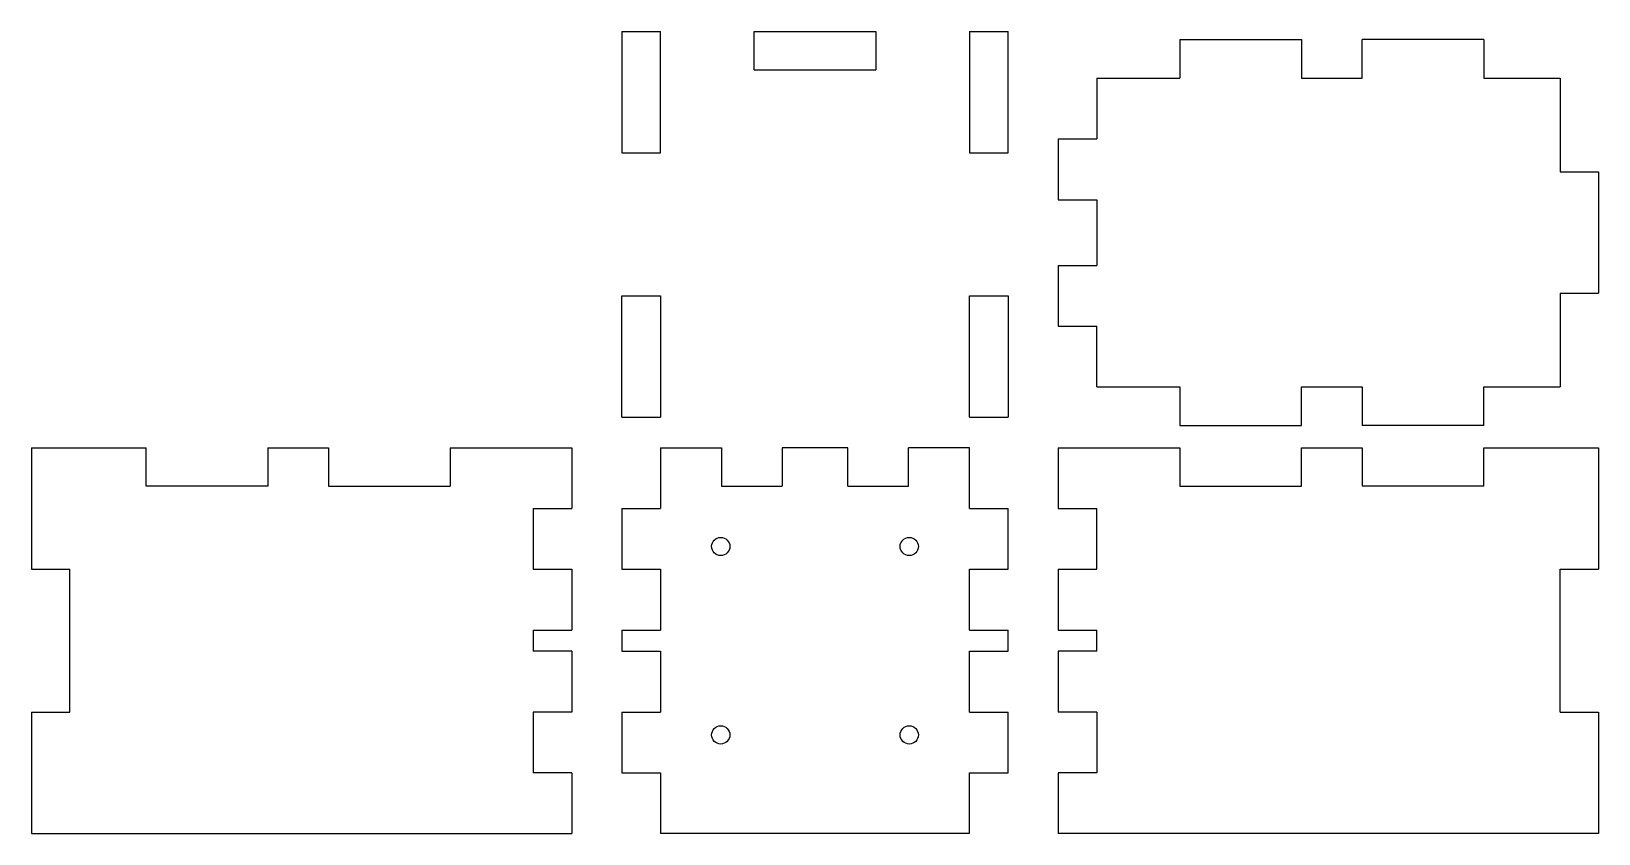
# Model space of a CAD drawing. Header units: millimetres. Extents: x 0 to 258, y 0 to 132.
import ezdxf

# ---------------------------------------------------------------- set-up
doc = ezdxf.new("R2010")
doc.units = ezdxf.units.MM
doc.layers.add('CAD', color=7, linetype='Continuous')

msp = doc.modelspace()

# ---------------------------------------------------------------- linework, layer by layer
at = {"layer": 'CAD', "linetype": 'Continuous'}
for p, q in [((97.15, 132), (103.5, 132)), ((97.15, 132), (97.15, 112)), ((103.5, 112), (103.5, 132)), ((118.9, 125.65), (118.9, 132)), ((118.9, 132), (138.9, 132)), ((138.9, 132), (138.9, 125.65)), ((154.3, 132), (160.65, 132)), ((154.3, 132), (154.3, 112)), ((160.65, 112), (160.65, 132)), ((188.9, 130.65), (208.9, 130.65)), ((188.9, 130.65), (188.9, 124.3)), ((208.9, 130.65), (208.9, 124.3)), ((238.9, 130.65), (218.9, 130.65)), ((218.9, 124.3), (218.9, 130.65)), ((238.9, 130.65), (238.9, 124.3)), ((118.9, 125.65), (138.9, 125.65)), ((175.25, 124.3), (188.9, 124.3)), ((175.25, 124.3), (175.25, 114.3)), ((208.9, 124.3), (218.9, 124.3)), ((238.9, 124.3), (251.45, 124.3)), ((251.45, 124.3), (251.45, 108.9)), ((168.9, 114.3), (175.25, 114.3)), ((168.9, 114.3), (168.9, 104.3)), ((97.15, 112), (103.5, 112)), ((154.3, 112), (160.65, 112)), ((251.45, 108.9), (257.8, 108.9)), ((257.8, 108.9), (257.8, 88.9)), ((168.9, 104.3), (175.25, 104.3)), ((175.25, 104.3), (175.25, 93.5)), ((168.9, 93.5), (175.25, 93.5)), ((168.9, 93.5), (168.9, 83.5)), ((97.15, 88.5), (103.5, 88.5)), ((97.15, 68.5), (97.15, 88.5)), ((103.5, 88.5), (103.5, 68.5)), ((154.3, 88.5), (160.65, 88.5)), ((154.3, 68.5), (154.3, 88.5)), ((160.65, 88.5), (160.65, 68.5)), ((251.45, 88.9), (257.8, 88.9)), ((251.45, 88.9), (251.45, 73.5)), ((168.9, 83.5), (175.25, 83.5)), ((175.25, 73.5), (175.25, 83.5)), ((175.25, 73.5), (188.9, 73.5)), ((188.9, 73.5), (188.9, 67.15)), ((208.9, 73.5), (218.9, 73.5)), ((208.9, 67.15), (208.9, 73.5)), ((218.9, 73.5), (218.9, 67.15)), ((238.9, 73.5), (251.45, 73.5)), ((238.9, 67.15), (238.9, 73.5)), ((97.15, 68.5), (103.5, 68.5)), ((154.3, 68.5), (160.65, 68.5)), ((188.9, 67.15), (208.9, 67.15)), ((238.9, 67.15), (218.9, 67.15)), ((0, 63.5), (0, 43.5)), ((0, 63.5), (18.9, 63.5)), ((18.9, 57.15), (18.9, 63.5)), ((38.9, 63.5), (48.9, 63.5)), ((38.9, 63.5), (38.9, 57.15)), ((48.9, 63.5), (48.9, 57.15)), ((68.9, 63.5), (88.9, 63.5)), ((68.9, 63.5), (68.9, 57.15)), ((88.9, 63.5), (88.9, 53.5)), ((103.5, 63.5), (103.5, 53.5)), ((103.5, 63.5), (113.5, 63.5)), ((113.5, 63.5), (113.5, 57.15)), ((123.5, 63.5), (123.5, 57.15)), ((134.3, 63.5), (123.5, 63.5)), ((134.3, 57.15), (134.3, 63.5)), ((144.3, 57.15), (144.3, 63.5)), ((154.3, 63.5), (144.3, 63.5)), ((154.3, 53.5), (154.3, 63.5)), ((168.9, 63.5), (168.9, 53.5)), ((168.9, 63.5), (188.9, 63.5)), ((188.9, 63.5), (188.9, 57.15)), ((208.9, 63.5), (218.9, 63.5)), ((208.9, 57.15), (208.9, 63.5)), ((218.9, 63.5), (218.9, 57.15)), ((238.9, 63.5), (257.8, 63.5)), ((238.9, 57.15), (238.9, 63.5)), ((257.8, 63.5), (257.8, 43.5)), ((38.9, 57.15), (18.9, 57.15)), ((48.9, 57.15), (68.9, 57.15)), ((113.5, 57.15), (123.5, 57.15)), ((134.3, 57.15), (144.3, 57.15)), ((188.9, 57.15), (208.9, 57.15)), ((238.9, 57.15), (218.9, 57.15)), ((82.55, 53.5), (88.9, 53.5)), ((82.55, 53.5), (82.55, 43.5)), ((97.15, 53.5), (103.5, 53.5)), ((97.15, 53.5), (97.15, 43.5)), ((154.3, 53.5), (160.65, 53.5)), ((160.65, 43.5), (160.65, 53.5)), ((168.9, 53.5), (175.25, 53.5)), ((175.25, 43.5), (175.25, 53.5)), ((0, 43.5), (6.35, 43.5)), ((6.35, 20), (6.35, 43.5)), ((82.55, 43.5), (88.9, 43.5)), ((88.9, 43.5), (88.9, 33.5)), ((97.15, 43.5), (103.5, 43.5)), ((103.5, 43.5), (103.5, 33.5)), ((154.3, 43.5), (160.65, 43.5)), ((154.3, 33.5), (154.3, 43.5)), ((168.9, 43.5), (175.25, 43.5)), ((168.9, 43.5), (168.9, 33.5)), ((251.45, 43.5), (257.8, 43.5)), ((251.45, 20), (251.45, 43.5)), ((82.55, 33.5), (88.9, 33.5)), ((82.55, 33.5), (82.55, 30)), ((97.15, 33.5), (103.5, 33.5)), ((97.15, 33.5), (97.15, 30)), ((154.3, 33.5), (160.65, 33.5)), ((160.65, 30), (160.65, 33.5)), ((168.9, 33.5), (175.25, 33.5)), ((175.25, 30), (175.25, 33.5)), ((88.9, 30), (82.55, 30)), ((88.9, 30), (88.9, 20)), ((97.15, 30), (103.5, 30)), ((103.5, 30), (103.5, 20)), ((154.3, 30), (160.65, 30)), ((154.3, 20), (154.3, 30)), ((175.25, 30), (168.9, 30)), ((168.9, 30), (168.9, 20)), ((0, 20), (6.35, 20)), ((0, 20), (0, 0)), ((88.9, 20), (82.55, 20)), ((82.55, 20), (82.55, 10)), ((97.15, 20), (103.5, 20)), ((97.15, 20), (97.15, 10)), ((154.3, 20), (160.65, 20)), ((160.65, 10), (160.65, 20)), ((175.25, 20), (168.9, 20)), ((175.25, 20), (175.25, 10)), ((251.45, 20), (257.8, 20)), ((257.8, 20), (257.8, 0)), ((88.9, 10), (82.55, 10)), ((88.9, 10), (88.9, 0)), ((97.15, 10), (103.5, 10)), ((103.5, 10), (103.5, 0)), ((154.3, 10), (160.65, 10)), ((154.3, 0), (154.3, 10)), ((175.25, 10), (168.9, 10)), ((168.9, 10), (168.9, 0)), ((0, 0), (88.9, 0)), ((154.3, 0), (103.5, 0)), ((257.8, 0), (168.9, 0))]:
    msp.add_line(p, q, dxfattribs=at)
for centre in [(113.4, 47.25), (144.4, 47.25), (113.4, 16.25), (144.4, 16.25)]:
    msp.add_circle(centre, 1.5, dxfattribs=at)

doc.saveas('drawing.dxf')
